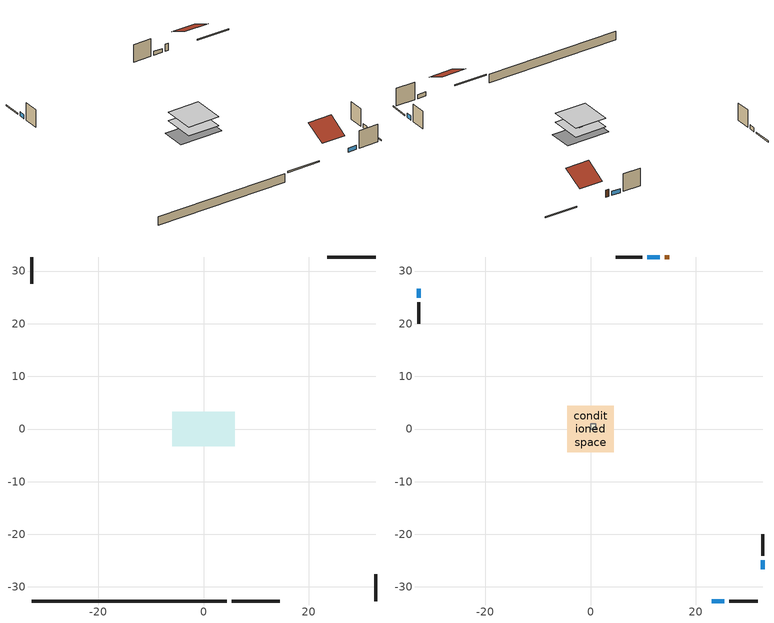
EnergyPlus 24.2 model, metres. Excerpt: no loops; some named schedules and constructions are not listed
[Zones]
basement - unconditioned
 floor foundation (Slab1 construction): -5.95,-3.31 -5.95,3.31 5.95,3.31 5.95,-3.31 z-2.13
 wall outside (RimJoist1 construction): 5.32,-32.67 14.5,-32.67 z0.3:0.61
 wall outside (RimJoist2 construction): -32.67,32.67 -32.67,27.58 z0.3:0.61
 wall outside (RimJoist3 construction): 32.67,32.67 23.5,32.67 z0.3:0.61
 wall outside (RimJoist4 construction): 32.67,-32.67 32.67,-27.58 z0.3:0.61
 wall foundation (FoundationWall1 construction): -32.67,-32.67 4.39,-32.67 z-2.13:0.3
central ac and furnace airloop ret air zone
 floor adiabatic (AdiabaticConst): 0,0 0,1 1,1 1,0 z0
 wall adiabatic (AdiabaticConst): 0,1 0,0 1,0 1,1 0,1 z0:1
 ceiling adiabatic (AdiabaticConst): 1,0 1,1 0,1 0,0 z1
conditioned space
 floor to basement - unconditioned (Floor1 construction): -4.44,-4.44 -4.44,4.44 4.44,4.44 4.44,-4.44 z0.3
 floor adiabatic (AdiabaticFloorConstruction): -4.44,-4.44 -4.44,4.44 4.44,4.44 4.44,-4.44 z2.74
 wall outside (AdiabaticWallConstruction 1): 15,32.67 14.08,32.67 z0.3:2.34
 wall outside (AdiabaticWallConstruction): 22.99,-32.67 25.39,-32.67 / 13.16,32.67 10.76,32.67 z0.3:1.39; -32.67,26.65 -32.67,24.96 / 32.67,-26.65 32.67,-24.96 z0.3:1.45
 wall outside (Wall1 construction): 26.32,-32.67 31.74,-32.67 z0.3:5.18
 wall outside (Wall2 construction): -32.67,24.03 -32.67,20 z0.3:5.18
 wall outside (Wall3 construction): 9.83,32.67 4.79,32.67 z0.3:5.18
 wall outside (Wall4 construction): 32.67,-24.03 32.67,-20 z0.3:5.18
 window (WindowConstruction): 22.99,-32.67 25.39,-32.67 z0.3:1.39
 window (WindowConstruction 1): -32.67,26.65 -32.67,24.96 z0.3:1.45
 window (WindowConstruction 2): 13.16,32.67 10.76,32.67 z0.3:1.39
 window (WindowConstruction 3): 32.67,-26.65 32.67,-24.96 z0.3:1.45
 door (Door): 15,32.67 14.09,32.67 z0.3:2.34
 ceiling adiabatic (AdiabaticFloorConstruction): 4.44,-4.44 4.44,4.44 -4.44,4.44 -4.44,-4.44 z2.74
 roof outside (Roof1 construction): 22.06,-32.67,5.18 22.06,-26.73,8.15 15.42,-26.73,8.15 15.42,-32.67,5.18
 roof outside (Roof2 construction): 15.93,32.67,5.18 15.93,26.73,8.15 22.57,26.73,8.15 22.57,32.67,5.18
[Material] Roughness=Rough; Thermal Absorptance=0.9
Name | Thickness {m} | Conductivity {W/m-K} | Density {kg/m3} | Specific Heat {J/kg-K} | Solar Absorptance | Visible Absorptance
floor covering | 0.0127 | 0.0433444 | 54.468 | 1339.84 | 0.6 | 0.6
floor stud and cavity | 0.1397 | 0.923637 | 92.3553 | 1139.71 | 0.7 | 0.7
osb sheathing 0.75 in. | 0.01905 | 0.115458 | 512.64 | 1214.23 | 0.7 | 0.7
[Construction]
Floor1 construction Reversed: floor covering, osb sheathing 0.75 in., floor stud and cavity
[EnergyManagementSystem:Program]
unmet_hours_program: Set htg_unmet_hours = 0; Set clg_unmet_hours = 0; Set unit_htg_unmet_hours = 0; If ((DayOfYear >= 1) && (DayOfYear <= 365)) && (hvac_availability_schedule_s == 1); Set unit_htg_unmet_hours = unit_htg_unmet_hours + conditioned_space_htg_unmet_s; If unit_htg_unmet_hours > htg_unmet_hours; Set htg_unmet_hours = unit_htg_unmet_hours; EndIf; EndIf; Set unit_clg_unmet_hours = 0; If ((DayOfYear >= 1) && (DayOfYear <= 365)) && (hvac_availability_schedule_s == 1); Set unit_clg_unmet_hours = unit_clg_unmet_hours + conditioned_space_clg_unmet_s; If unit_clg_unmet_hours > clg_unmet_hours; Set clg_unmet_hours = unit_clg_unmet_hours; EndIf; EndIf
water_heater_Control: Set water_heater_HPWHSchedOverride = water_heater_T_set; If (water_heater_amb_temp<5.56) || (water_heater_amb_temp>48.89); Set water_heater_UESchedOverride = water_heater_T_set; Set water_heater_LESchedOverride = water_heater_T_set; Else; Set water_heater_UESchedOverride = water_heater_T_set - 9.0; Set water_heater_LESchedOverride = 0; EndIf
water_heater_hpwh_EC_adj: If WarmupFlag == 0; Set dhw_e_cons = water_heater_tank_energy + water_heater_tank_on_cycle_parasitic + water_heater_tank_off_cycle_parasitic + water_heater_coil_energy + water_heater_fan_energy; Set water_heater_hpwh_ec_adj_act = 0.0 * dhw_e_cons / 1; EndIf
water_heater_InletAir: Set water_heater_Tamb_act = water_heater_amb_temp; Set water_heater_RHamb_act = 0; Set water_heater_RHamb_act = water_heater_RHamb_act + (water_heater_amb_rh / 100) / 1; Set water_heater_sens_act = (0 - water_heater_sens_cool - (water_heater_tl + water_heater_fan_pwr)) / 1; Set water_heater_lat_act = (0 - water_heater_lat_cool) / 1
[EnergyManagementSystem:Subroutine]
central_ac_and_furnace_airloop_0_duct_subroutine: Set AH_MFR = central_ac_and_furnace_airloop_AH_MFR / 1; If AH_MFR > 0; Set AH_Tout = central_ac_and_furnace_airloop_AH_Tout; Set AH_Wout = central_ac_and_furnace_airloop_AH_Wout; Set RA_T = central_ac_and_furnace_airloop_RA_T; Set RA_W = central_ac_and_furnace_airloop_Ra_W; Set Fan_RTF = central_ac_and_furnace_airloop_Fan_RTF; Set DZ_T = central_ac_and_furnace_airloop_0_DZ_T; Set DZ_W = central_ac_and_furnace_airloop_0_DZ_W; Set AH_VFR = central_ac_and_furnace_airloop_AH_VFR / 1; Set h_SA = (@HFnTdbW AH_Tout AH_Wout); Set h_RA = (@HFnTdbW RA_T RA_W); Set h_fg = (@HfgAirFnWTdb AH_Wout AH_Tout); Set h_DZ = (@HFnTdbW DZ_T DZ_W); Set air_cp = 1006.0; Set f_sup = 0.133; Set f_ret = 0.067; Set sup_lk_mfr = f_sup * AH_MFR; Set ret_lk_mfr = f_ret * AH_MFR; Set SupTotLkToCond = sup_lk_mfr*(h_RA - h_SA); Set SupLatLkToCond = sup_lk_mfr*h_fg*(RA_W-AH_Wout); Set SupSensLkToCond = SupTotLkToCond-SupLatLkToCond; Set supply_ua = 106.693; Set eTm = 0-((Fan_RTF/(AH_MFR*air_cp))*supply_ua); Set t_sup = DZ_T+((AH_Tout-DZ_T)*(@Exp eTm)); Set SupCondToCond = AH_MFR*air_cp*(t_sup-AH_Tout); Set SupCondToDZ = 0-SupCondToCond; Set return_ua = 39.516; Set eTm = 0-((Fan_RTF/(AH_MFR*air_cp))*return_ua); Set t_ret = DZ_T+((RA_T-DZ_T)*(@Exp eTm)); Set RetCondToRP = AH_MFR*air_cp*(t_ret-RA_T); Set RetCondToDZ = 0-RetCondToRP; Set RetLatLkToRP = 0; Set RetSensLkToRP = ret_lk_mfr*air_cp*(DZ_T-RA_T); Set SupTotLkToDZ = sup_lk_mfr*(h_SA-h_DZ); Set SupLatLkToDZ = sup_lk_mfr*h_fg*(AH_Wout-DZ_W); Set SupSensLkToDZ = SupTotLkToDZ-SupLatLkToDZ; Set FracOutsideToCond = 0.5; Set FracOutsideToDZ = 0.0; Set FracCondToOutside = 0.0; Set FracDZToOutside = 0.5; Set FracDZToCond = 0.5; Set FracCondToDZ = 0.0; Set lk_imbal_vfr = @ABS(f_sup - f_ret) * AH_VFR; Set ImbalLkCondToDZ = lk_imbal_vfr * FracCondToDZ; Set ImbalLkDZToCond = lk_imbal_vfr * FracDZToCond; Set ImbalLkOutsideToCond = lk_imbal_vfr * FracOutsideToCond; Set ImbalLkOutsideToDZ = lk_imbal_vfr * FracOutsideToDZ; Set ImbalLkCondToOutside = lk_imbal_vfr * FracCondToOutside; Set ImbalLkDZToOutside = lk_imbal_vfr * FracDZToOutside; Else; Set SupLatLkToCond = 0; Set SupSensLkToCond = 0; Set SupCondToCond = 0; Set RetCondToRP = 0; Set RetLatLkToRP = 0; Set RetSensLkToRP = 0; Set RetCondToDZ = 0; Set SupCondToDZ = 0; Set SupLatLkToDZ = 0; Set SupSensLkToDZ = 0; Set ImbalLkCondToDZ = 0; Set ImbalLkDZToCond = 0; Set ImbalLkOutsideToCond = 0; Set ImbalLkOutsideToDZ = 0; Set ImbalLkCondToOutside = 0; Set ImbalLkDZToOutside = 0; EndIf; Set central_ac_and_furnace_airloop_0_SupLatLkToCond = SupLatLkToCond; Set central_ac_and_furnace_airloop_0_SupSensLkToCond = SupSensLkToCond; Set central_ac_and_furnace_airloop_0_SupCondToLv = SupCondToCond; Set central_ac_and_furnace_airloop_0_RetCondToRP = RetCondToRP; Set central_ac_and_furnace_airloop_0_RetLatLkToRP = RetLatLkToRP; Set central_ac_and_furnace_airloop_0_RetSensLkToRP = RetSensLkToRP; Set central_ac_and_furnace_airloop_0_RetCondToDZ = RetCondToDZ; Set central_ac_and_furnace_airloop_0_SupCondToDZ = SupCondToDZ; Set central_ac_and_furnace_airloop_0_SupLatLkToDZ = SupLatLkToDZ; Set central_ac_and_furnace_airloop_0_SupSensLkToDZ = SupSensLkToDZ; Set central_ac_and_furnace_airloop_0_ZoneMixCondToDZ = ImbalLkCondToDZ; Set central_ac_and_furnace_airloop_0_ZoneMixDZToCond = ImbalLkDZToCond; Set central_ac_and_furnace_airloop_0_DuctImbalLkSupFanEquivCond = ImbalLkCondToOutside; Set central_ac_and_furnace_airloop_0_DuctImbalLkExhFanEquivCond = ImbalLkOutsideToCond; Set central_ac_and_furnace_airloop_0_DuctImbalLkSupFanEquivDZ = ImbalLkDZToOutside; Set central_ac_and_furnace_airloop_0_DuctImbalLkExhFanEquivDZ = ImbalLkOutsideToDZ
[EnergyManagementSystem:ProgramCallingManager]
basement_unconditioned_1_duct_leakage_imbalance_infil_program_calling_manager: BeginZoneTimestepAfterInitHeatBalance; basement_unconditioned_1_duct_leakage_imbalance_infil_program
central_ac_and_furnace_airloop_0_duct_program_calling_manager: EndOfSystemTimestepAfterHVACReporting; central_ac_and_furnace_airloop_0_duct_program
central_ac_and_furnace_supply_fan_disaggregate_program_calling_manager: EndOfSystemTimestepBeforeHVACReporting; central_ac_and_furnace_supply_fan_disaggregate_program
central_ac_and_furnace_supply_fan_disaggregate_program_calling_manager 1: EndOfSystemTimestepBeforeHVACReporting; central_ac_and_furnace_supply_fan_disaggregate_program_1
component_loads_program_calling_manager: EndOfZoneTimestepAfterZoneReporting; component_loads_program
fridge_schedule_program_calling_manager: BeginZoneTimestepAfterInitHeatBalance; fridge_schedule_program
infil_program_calling_manager: BeginZoneTimestepAfterInitHeatBalance; infil_program
natural_vent_program_calling_manager: BeginZoneTimestepAfterInitHeatBalance; natural_vent_program
total_airflows_program_calling_manager: EndOfZoneTimestepAfterZoneReporting; total_airflows_program
total_loads_program_calling_manager: EndOfZoneTimestepAfterZoneReporting; total_loads_program
unmet_hours_program_calling_manager: EndOfZoneTimestepBeforeZoneReporting; unmet_hours_program
water_heater_hpwh_EC_adj_ProgramManager: EndOfSystemTimestepBeforeHVACReporting; water_heater_hpwh_EC_adj
water_heater_ProgramManager: InsideHVACSystemIterationLoop; water_heater_Control; water_heater_InletAir
[EnergyManagementSystem:OutputVariable]
Name | EMS Variable | Type of Data in Variable | Update Frequency | EMS Program or Subroutine | Units
central ac and furnace supply fan disaggregate clg | central_ac_and_furnace_supply_fan_clg | Summed | SystemTimestep | central_ac_and_furnace_supply_fan_disaggregate_program | J
central ac and furnace supply fan disaggregate htg primary | central_ac_and_furnace_supply_fan_primary_htg | Summed | SystemTimestep | central_ac_and_furnace_supply_fan_disaggregate_program_1 | J
loads_htg_tot_peakload_outvar; loads_htg_tot_annual_outvar; loads_htg_tot_timeseries_outvar | loads_htg_tot | Summed | ZoneTimestep | total_loads_program | J
loads_clg_tot_peakload_outvar; loads_clg_tot_annual_outvar; loads_clg_tot_timeseries_outvar | loads_clg_tot | Summed | ZoneTimestep | total_loads_program | J
htg_unmet_hours_annual_outvar; htg_unmet_hours_timeseries_outvar | htg_unmet_hours | Summed | ZoneTimestep | unmet_hours_program | hr
clg_unmet_hours_annual_outvar; clg_unmet_hours_timeseries_outvar | clg_unmet_hours | Summed | ZoneTimestep | unmet_hours_program | hr
loads_htg_roofs_annual_outvar; loads_htg_roofs_timeseries_outvar | loads_htg_roofs | Summed | ZoneTimestep | component_loads_program | J
loads_htg_ceilings_annual_outvar; loads_htg_ceilings_timeseries_outvar | loads_htg_ceilings | Summed | ZoneTimestep | component_loads_program | J
loads_htg_walls_annual_outvar; loads_htg_walls_timeseries_outvar | loads_htg_walls | Summed | ZoneTimestep | component_loads_program | J
loads_htg_rim_joists_annual_outvar; loads_htg_rim_joists_timeseries_outvar | loads_htg_rim_joists | Summed | ZoneTimestep | component_loads_program | J
loads_htg_foundation_walls_annual_outvar; loads_htg_foundation_walls_timeseries_outvar | loads_htg_foundation_walls | Summed | ZoneTimestep | component_loads_program | J
loads_htg_doors_annual_outvar; loads_htg_doors_timeseries_outvar | loads_htg_doors | Summed | ZoneTimestep | component_loads_program | J
loads_htg_windows_conduction_annual_outvar; loads_htg_windows_conduction_timeseries_outvar | loads_htg_windows_conduction | Summed | ZoneTimestep | component_loads_program | J
loads_htg_windows_solar_annual_outvar; loads_htg_windows_solar_timeseries_outvar | loads_htg_windows_solar | Summed | ZoneTimestep | component_loads_program | J
loads_htg_skylights_conduction_annual_outvar; loads_htg_skylights_conduction_timeseries_outvar | loads_htg_skylights_conduction | Summed | ZoneTimestep | component_loads_program | J
loads_htg_skylights_solar_annual_outvar; loads_htg_skylights_solar_timeseries_outvar | loads_htg_skylights_solar | Summed | ZoneTimestep | component_loads_program | J
loads_htg_floors_annual_outvar; loads_htg_floors_timeseries_outvar | loads_htg_floors | Summed | ZoneTimestep | component_loads_program | J
loads_htg_slabs_annual_outvar; loads_htg_slabs_timeseries_outvar | loads_htg_slabs | Summed | ZoneTimestep | component_loads_program | J
loads_htg_internal_mass_annual_outvar; loads_htg_internal_mass_timeseries_outvar | loads_htg_internal_mass | Summed | ZoneTimestep | component_loads_program | J
loads_htg_infil_annual_outvar; loads_htg_infil_timeseries_outvar | loads_htg_infil | Summed | ZoneTimestep | component_loads_program | J
loads_htg_natvent_annual_outvar; loads_htg_natvent_timeseries_outvar | loads_htg_natvent | Summed | ZoneTimestep | component_loads_program | J
loads_htg_mechvent_annual_outvar; loads_htg_mechvent_timeseries_outvar | loads_htg_mechvent | Summed | ZoneTimestep | component_loads_program | J
loads_htg_whf_annual_outvar; loads_htg_whf_timeseries_outvar | loads_htg_whf | Summed | ZoneTimestep | component_loads_program | J
loads_htg_ducts_annual_outvar; loads_htg_ducts_timeseries_outvar | loads_htg_ducts | Summed | ZoneTimestep | component_loads_program | J
loads_htg_intgains_annual_outvar; loads_htg_intgains_timeseries_outvar | loads_htg_intgains | Summed | ZoneTimestep | component_loads_program | J
loads_htg_lighting_annual_outvar; loads_htg_lighting_timeseries_outvar | loads_htg_lighting | Summed | ZoneTimestep | component_loads_program | J
loads_clg_roofs_annual_outvar; loads_clg_roofs_timeseries_outvar | loads_clg_roofs | Summed | ZoneTimestep | component_loads_program | J
loads_clg_ceilings_annual_outvar; loads_clg_ceilings_timeseries_outvar | loads_clg_ceilings | Summed | ZoneTimestep | component_loads_program | J
loads_clg_walls_annual_outvar; loads_clg_walls_timeseries_outvar | loads_clg_walls | Summed | ZoneTimestep | component_loads_program | J
loads_clg_rim_joists_annual_outvar; loads_clg_rim_joists_timeseries_outvar | loads_clg_rim_joists | Summed | ZoneTimestep | component_loads_program | J
loads_clg_foundation_walls_annual_outvar; loads_clg_foundation_walls_timeseries_outvar | loads_clg_foundation_walls | Summed | ZoneTimestep | component_loads_program | J
loads_clg_doors_annual_outvar; loads_clg_doors_timeseries_outvar | loads_clg_doors | Summed | ZoneTimestep | component_loads_program | J
loads_clg_windows_conduction_annual_outvar; loads_clg_windows_conduction_timeseries_outvar | loads_clg_windows_conduction | Summed | ZoneTimestep | component_loads_program | J
loads_clg_windows_solar_annual_outvar; loads_clg_windows_solar_timeseries_outvar | loads_clg_windows_solar | Summed | ZoneTimestep | component_loads_program | J
loads_clg_skylights_conduction_annual_outvar; loads_clg_skylights_conduction_timeseries_outvar | loads_clg_skylights_conduction | Summed | ZoneTimestep | component_loads_program | J
loads_clg_skylights_solar_annual_outvar; loads_clg_skylights_solar_timeseries_outvar | loads_clg_skylights_solar | Summed | ZoneTimestep | component_loads_program | J
loads_clg_floors_annual_outvar; loads_clg_floors_timeseries_outvar | loads_clg_floors | Summed | ZoneTimestep | component_loads_program | J
loads_clg_slabs_annual_outvar; loads_clg_slabs_timeseries_outvar | loads_clg_slabs | Summed | ZoneTimestep | component_loads_program | J
loads_clg_internal_mass_annual_outvar; loads_clg_internal_mass_timeseries_outvar | loads_clg_internal_mass | Summed | ZoneTimestep | component_loads_program | J
loads_clg_infil_annual_outvar; loads_clg_infil_timeseries_outvar | loads_clg_infil | Summed | ZoneTimestep | component_loads_program | J
loads_clg_natvent_annual_outvar; loads_clg_natvent_timeseries_outvar | loads_clg_natvent | Summed | ZoneTimestep | component_loads_program | J
loads_clg_mechvent_annual_outvar; loads_clg_mechvent_timeseries_outvar | loads_clg_mechvent | Summed | ZoneTimestep | component_loads_program | J
loads_clg_whf_annual_outvar; loads_clg_whf_timeseries_outvar | loads_clg_whf | Summed | ZoneTimestep | component_loads_program | J
loads_clg_ducts_annual_outvar; loads_clg_ducts_timeseries_outvar | loads_clg_ducts | Summed | ZoneTimestep | component_loads_program | J
loads_clg_intgains_annual_outvar; loads_clg_intgains_timeseries_outvar | loads_clg_intgains | Summed | ZoneTimestep | component_loads_program | J
loads_clg_lighting_annual_outvar; loads_clg_lighting_timeseries_outvar | loads_clg_lighting | Summed | ZoneTimestep | component_loads_program | J
total_infil_flow_rate_timeseries_outvar | total_infil_flow_rate | Averaged | ZoneTimestep | total_airflows_program | m^3/s
total_mechvent_flow_rate_timeseries_outvar | total_mechvent_flow_rate | Averaged | ZoneTimestep | total_airflows_program | m^3/s
total_natvent_flow_rate_timeseries_outvar | total_natvent_flow_rate | Averaged | ZoneTimestep | total_airflows_program | m^3/s
total_whf_flow_rate_timeseries_outvar | total_whf_flow_rate | Averaged | ZoneTimestep | total_airflows_program | m^3/s
[Schedule:Day:Interval]
freezer schedule day 5: No, 01:00, 0.675182, 02:00, 0.658303, 03:00, 0.641423, 04:00, 0.624544, 06:00, 0.607664, 07:00, 0.641423, 08:00, 0.675182, 10:00, 0.692062, 12:00, 0.675182, 15:00, 0.708942, 16:00, 0.692062, 17:00, 0.742701, 18:00, 0.810219, 19:00, 0.843978, 20:00, 0.810219, 21:00, 0.793339, 22:00, 0.77646, 23:00, 0.742701, 24:00, 0.692062
freezer schedule day 6: No, 01:00, 0.610949, 02:00, 0.595675, 03:00, 0.580401, 04:00, 0.565128, 06:00, 0.549854, 07:00, 0.580401, 08:00, 0.610949, 10:00, 0.626223, 12:00, 0.610949, 15:00, 0.641496, 16:00, 0.626223, 17:00, 0.672044, 18:00, 0.733139, 19:00, 0.763686, 20:00, 0.733139, 21:00, 0.717865, 22:00, 0.702591, 23:00, 0.672044, 24:00, 0.626223
trans schedule winter=0.85 summer=0.7 day; trans schedule winter=0.85 summer=0.7 day 2: No, 24:00, 0.85
trans schedule winter=0.85 summer=0.7 day 1: No, 24:00, 0.7
trans schedule winter=0.85 summer=0.7 default day; mech vent bath fan 0 schedule default day; mech vent range fan 0 schedule default day; general water use schedule default day; cooling season schedule day; cooling season schedule day 2; cooling season schedule default day; exterior lighting schedule default day; hvac availability schedule day; hvac availability schedule day 1; natural vent schedule default day: No, 24:00, 0
mech vent bath fan 0 schedule day: No, 06:00, 0, 07:00, 1, 24:00, 0
mech vent range fan 0 schedule day: No, 18:00, 0, 19:00, 1, 24:00, 0
general water use schedule day: No, 01:00, 0.315068, 03:00, 0.287671, 04:00, 0.342466, 05:00, 0.369863, 06:00, 0.520548, 07:00, 0.60274, 08:00, 0.534247, 10:00, 0.506849, 11:00, 0.465753, 14:00, 0.479452, 15:00, 0.534247, 16:00, 0.589041, 17:00, 0.69863, 18:00, 0.876712, 19:00, 0.890411, 20:00, 0.986301, 21:00, 1, 22:00, 0.863014, 23:00, 0.616438, 24:00, 0.465753
cooling season schedule day 1; hvac availability schedule default day; natural vent schedule day: No, 24:00, 1
exterior lighting schedule day: No, 01:00, 0.566667, 03:00, 0.524167, 05:00, 0.495833, 06:00, 0.5525, 07:00, 0.623333, 08:00, 0.580833, 09:00, 0.439167, 10:00, 0.354167, 12:00, 0.34, 13:00, 0.354167, 14:00, 0.396667, 15:00, 0.425, 16:00, 0.495833, 17:00, 0.623333, 18:00, 0.793333, 19:00, 0.906667, 20:00, 0.963333, 21:00, 0.991667, 22:00, 0.920833, 23:00, 0.793333, 24:00, 0.665833
exterior lighting schedule day 1: No, 01:00, 0.528571, 03:00, 0.488929, 05:00, 0.4625, 06:00, 0.515357, 07:00, 0.581429, 08:00, 0.541786, 09:00, 0.409643, 10:00, 0.330357, 12:00, 0.317143, 13:00, 0.330357, 14:00, 0.37, 15:00, 0.396429, 16:00, 0.4625, 17:00, 0.581429, 18:00, 0.74, 19:00, 0.845714, 20:00, 0.898571, 21:00, 0.925, 22:00, 0.858929, 23:00, 0.74, 24:00, 0.621071
exterior lighting schedule day 10: No, 01:00, 0.552381, 03:00, 0.510952, 05:00, 0.483333, 06:00, 0.538571, 07:00, 0.607619, 08:00, 0.56619, 09:00, 0.428095, 10:00, 0.345238, 12:00, 0.331429, 13:00, 0.345238, 14:00, 0.386667, 15:00, 0.414286, 16:00, 0.483333, 17:00, 0.607619, 18:00, 0.773333, 19:00, 0.88381, 20:00, 0.939048, 21:00, 0.966667, 22:00, 0.897619, 23:00, 0.773333, 24:00, 0.649048
exterior lighting schedule day 11: No, 01:00, 0.571429, 03:00, 0.528571, 05:00, 0.5, 06:00, 0.557143, 07:00, 0.628571, 08:00, 0.585714, 09:00, 0.442857, 10:00, 0.357143, 12:00, 0.342857, 13:00, 0.357143, 14:00, 0.4, 15:00, 0.428571, 16:00, 0.5, 17:00, 0.628571, 18:00, 0.8, 19:00, 0.914286, 20:00, 0.971429, 21:00, 1, 22:00, 0.928571, 23:00, 0.8, 24:00, 0.671429
exterior lighting schedule day 2: No, 01:00, 0.485714, 03:00, 0.449286, 05:00, 0.425, 06:00, 0.473571, 07:00, 0.534286, 08:00, 0.497857, 09:00, 0.376429, 10:00, 0.303571, 12:00, 0.291429, 13:00, 0.303571, 14:00, 0.34, 15:00, 0.364286, 16:00, 0.425, 17:00, 0.534286, 18:00, 0.68, 19:00, 0.777143, 20:00, 0.825714, 21:00, 0.85, 22:00, 0.789286, 23:00, 0.68, 24:00, 0.570714
exterior lighting schedule day 3: No, 01:00, 0.442857, 03:00, 0.409643, 05:00, 0.3875, 06:00, 0.431786, 07:00, 0.487143, 08:00, 0.453929, 09:00, 0.343214, 10:00, 0.276786, 12:00, 0.265714, 13:00, 0.276786, 14:00, 0.31, 15:00, 0.332143, 16:00, 0.3875, 17:00, 0.487143, 18:00, 0.62, 19:00, 0.708571, 20:00, 0.752857, 21:00, 0.775, 22:00, 0.719643, 23:00, 0.62, 24:00, 0.520357
exterior lighting schedule day 4: No, 01:00, 0.4, 03:00, 0.37, 05:00, 0.35, 06:00, 0.39, 07:00, 0.44, 08:00, 0.41, 09:00, 0.31, 10:00, 0.25, 12:00, 0.24, 13:00, 0.25, 14:00, 0.28, 15:00, 0.3, 16:00, 0.35, 17:00, 0.44, 18:00, 0.56, 19:00, 0.64, 20:00, 0.68, 21:00, 0.7, 22:00, 0.65, 23:00, 0.56, 24:00, 0.47
exterior lighting schedule day 5: No, 01:00, 0.380952, 03:00, 0.352381, 05:00, 0.333333, 06:00, 0.371429, 07:00, 0.419048, 08:00, 0.390476, 09:00, 0.295238, 10:00, 0.238095, 12:00, 0.228571, 13:00, 0.238095, 14:00, 0.266667, 15:00, 0.285714, 16:00, 0.333333, 17:00, 0.419048, 18:00, 0.533333, 19:00, 0.609524, 20:00, 0.647619, 21:00, 0.666667, 22:00, 0.619048, 23:00, 0.533333, 24:00, 0.447619
exterior lighting schedule day 6: No, 01:00, 0.390476, 03:00, 0.36119, 05:00, 0.341667, 06:00, 0.380714, 07:00, 0.429524, 08:00, 0.400238, 09:00, 0.302619, 10:00, 0.244048, 12:00, 0.234286, 13:00, 0.244048, 14:00, 0.273333, 15:00, 0.292857, 16:00, 0.341667, 17:00, 0.429524, 18:00, 0.546667, 19:00, 0.624762, 20:00, 0.66381, 21:00, 0.683333, 22:00, 0.634524, 23:00, 0.546667, 24:00, 0.45881
exterior lighting schedule day 7: No, 01:00, 0.419048, 03:00, 0.387619, 05:00, 0.366667, 06:00, 0.408571, 07:00, 0.460952, 08:00, 0.429524, 09:00, 0.324762, 10:00, 0.261905, 12:00, 0.251429, 13:00, 0.261905, 14:00, 0.293333, 15:00, 0.314286, 16:00, 0.366667, 17:00, 0.460952, 18:00, 0.586667, 19:00, 0.670476, 20:00, 0.712381, 21:00, 0.733333, 22:00, 0.680952, 23:00, 0.586667, 24:00, 0.492381
exterior lighting schedule day 8: No, 01:00, 0.466667, 03:00, 0.431667, 05:00, 0.408333, 06:00, 0.455, 07:00, 0.513333, 08:00, 0.478333, 09:00, 0.361667, 10:00, 0.291667, 12:00, 0.28, 13:00, 0.291667, 14:00, 0.326667, 15:00, 0.35, 16:00, 0.408333, 17:00, 0.513333, 18:00, 0.653333, 19:00, 0.746667, 20:00, 0.793333, 21:00, 0.816667, 22:00, 0.758333, 23:00, 0.653333, 24:00, 0.548333
exterior lighting schedule day 9: No, 01:00, 0.509524, 03:00, 0.47131, 05:00, 0.445833, 06:00, 0.496786, 07:00, 0.560476, 08:00, 0.522262, 09:00, 0.394881, 10:00, 0.318452, 12:00, 0.305714, 13:00, 0.318452, 14:00, 0.356667, 15:00, 0.382143, 16:00, 0.445833, 17:00, 0.560476, 18:00, 0.713333, 19:00, 0.815238, 20:00, 0.86619, 21:00, 0.891667, 22:00, 0.827976, 23:00, 0.713333, 24:00, 0.59869
[Schedule:Week:Daily]
cooling season schedule Week Rule - Jan1-May26: cooling season schedule day, cooling season schedule day, cooling season schedule day, cooling season schedule day, cooling season schedule day, cooling season schedule day, cooling season schedule day, cooling season schedule default day, cooling season schedule default day, cooling season schedule default day, cooling season schedule default day, cooling season schedule default day
cooling season schedule Week Rule - May27-Jun2: cooling season schedule day, cooling season schedule day, cooling season schedule day, cooling season schedule day, cooling season schedule day, cooling season schedule day 1, cooling season schedule day 1, cooling season schedule default day, cooling season schedule default day, cooling season schedule default day, cooling season schedule default day, cooling season schedule default day
cooling season schedule Week Rule - Jun3-Sep29: cooling season schedule day 1, cooling season schedule day 1, cooling season schedule day 1, cooling season schedule day 1, cooling season schedule day 1, cooling season schedule day 1, cooling season schedule day 1, cooling season schedule default day, cooling season schedule default day, cooling season schedule default day, cooling season schedule default day, cooling season schedule default day
cooling season schedule Week Rule - Sep30-Oct6: cooling season schedule day 1, cooling season schedule day 2, cooling season schedule day 2, cooling season schedule day 2, cooling season schedule day 2, cooling season schedule day 2, cooling season schedule day 2, cooling season schedule default day, cooling season schedule default day, cooling season schedule default day, cooling season schedule default day, cooling season schedule default day
cooling season schedule Week Rule - Oct7-Dec31: cooling season schedule day 2, cooling season schedule day 2, cooling season schedule day 2, cooling season schedule day 2, cooling season schedule day 2, cooling season schedule day 2, cooling season schedule day 2, cooling season schedule default day, cooling season schedule default day, cooling season schedule default day, cooling season schedule default day, cooling season schedule default day
hvac availability schedule Week Rule - Jan1-Mar31; hvac availability schedule Week Rule - Apr22-Jun16; hvac availability schedule Week Rule - Jun24-Dec31: hvac availability schedule default day, hvac availability schedule default day, hvac availability schedule default day, hvac availability schedule default day, hvac availability schedule default day, hvac availability schedule default day, hvac availability schedule default day, hvac availability schedule default day, hvac availability schedule default day, hvac availability schedule default day, hvac availability schedule default day, hvac availability schedule default day
hvac availability schedule Week Rule - Apr1-Apr7: hvac availability schedule default day, hvac availability schedule default day, hvac availability schedule default day, hvac availability schedule day, hvac availability schedule day, hvac availability schedule day, hvac availability schedule day, hvac availability schedule default day, hvac availability schedule default day, hvac availability schedule default day, hvac availability schedule default day, hvac availability schedule default day
hvac availability schedule Week Rule - Apr8-Apr14: hvac availability schedule day, hvac availability schedule day, hvac availability schedule day, hvac availability schedule day, hvac availability schedule day, hvac availability schedule day, hvac availability schedule day, hvac availability schedule default day, hvac availability schedule default day, hvac availability schedule default day, hvac availability schedule default day, hvac availability schedule default day
hvac availability schedule Week Rule - Apr15-Apr21: hvac availability schedule day, hvac availability schedule day, hvac availability schedule day, hvac availability schedule default day, hvac availability schedule default day, hvac availability schedule default day, hvac availability schedule default day, hvac availability schedule default day, hvac availability schedule default day, hvac availability schedule default day, hvac availability schedule default day, hvac availability schedule default day
hvac availability schedule Week Rule - Jun17-Jun23: hvac availability schedule day 1, hvac availability schedule day 1, hvac availability schedule day 1, hvac availability schedule default day, hvac availability schedule default day, hvac availability schedule default day, hvac availability schedule default day, hvac availability schedule default day, hvac availability schedule default day, hvac availability schedule default day, hvac availability schedule default day, hvac availability schedule default day
natural vent schedule Week Rule - Jan1-Jan6: natural vent schedule day, natural vent schedule day, natural vent schedule default day, natural vent schedule day, natural vent schedule default day, natural vent schedule day, natural vent schedule default day, natural vent schedule default day, natural vent schedule default day, natural vent schedule default day, natural vent schedule default day, natural vent schedule default day
natural vent schedule Week Rule - Jan7-Dec31: natural vent schedule default day, natural vent schedule day, natural vent schedule default day, natural vent schedule day, natural vent schedule default day, natural vent schedule day, natural vent schedule default day, natural vent schedule default day, natural vent schedule default day, natural vent schedule default day, natural vent schedule default day, natural vent schedule default day
[Schedule:Year]
cooling season schedule: cooling season schedule Week Rule - Jan1-May26, 1, 1, 5, 26, cooling season schedule Week Rule - May27-Jun2, 5, 27, 6, 2, cooling season schedule Week Rule - Jun3-Sep29, 6, 3, 9, 29, cooling season schedule Week Rule - Sep30-Oct6, 9, 30, 10, 6, cooling season schedule Week Rule - Oct7-Dec31, 10, 7, 12, 31
hvac availability schedule: hvac availability schedule Week Rule - Jan1-Mar31, 1, 1, 3, 31, hvac availability schedule Week Rule - Apr1-Apr7, 4, 1, 4, 7, hvac availability schedule Week Rule - Apr8-Apr14, 4, 8, 4, 14, hvac availability schedule Week Rule - Apr15-Apr21, 4, 15, 4, 21, hvac availability schedule Week Rule - Apr22-Jun16, 4, 22, 6, 16, hvac availability schedule Week Rule - Jun17-Jun23, 6, 17, 6, 23, hvac availability schedule Week Rule - Jun24-Dec31, 6, 24, 12, 31
natural vent schedule: natural vent schedule Week Rule - Jan1-Jan6, 1, 1, 1, 6, natural vent schedule Week Rule - Jan7-Dec31, 1, 7, 12, 31
